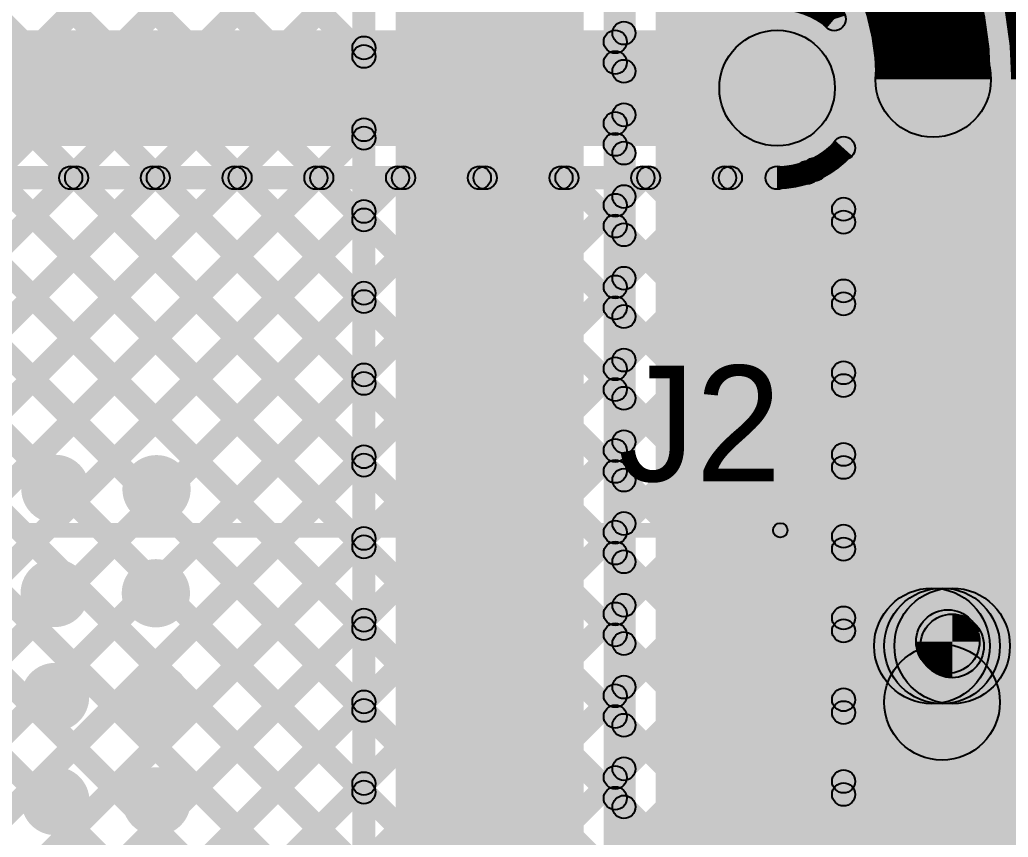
# Model space of a CAD drawing. Header units: millimetres. Extents: x -0.24 to 2.5, y 0 to 2.55.
# Drawn here: x 0.1149 to 0.457, y 1.0668 to 1.3497 of the extents above; entities that cross this region are included whole.
import ezdxf

# ---------------------------------------------------------------- set-up
doc = ezdxf.new("R2010")
doc.units = ezdxf.units.MM
doc.header["$MEASUREMENT"] = 0
for name, color, linetype in [('BottomLayer', 5, 'Continuous'), ('BottomSolder', 6, 'Continuous'), ('TopLayer', 1, 'Continuous'), ('TopOverlay', 2, 'Continuous'), ('TopPaste', 8, 'Continuous'), ('TopSolder', 216, 'Continuous'), ('ViaHoleLayer', 16, 'Continuous')]:
    doc.layers.add(name, color=color, linetype=linetype)

# ---------------------------------------------------------------- blocks, each defined once
blk = doc.blocks.new('SMD_H______4')
at = {"layer": 'TopLayer'}
blk.add_hatch(color=1, dxfattribs=at).paths.add_polyline_path([(0.33541, 0.04921), (0.44959, 0.04921), (0.44959, -0.04921), (0.33541, -0.04921)])
at = {"layer": 'TopOverlay'}
blk.add_hatch(color=2, dxfattribs=at).paths.add_polyline_path([(0.4495, 0.661), (0.4545, 0.661), (0.4545, 0.056), (0.4495, 0.056)])
h = blk.add_hatch(color=2, dxfattribs=at)
edge = h.paths.add_edge_path()
edge.add_arc((0.452, 0.056), 0.0025, 0, 360)
at = {"layer": 'TopPaste'}
blk.add_hatch(color=8, dxfattribs=at).paths.add_polyline_path([(0.33541, 0.04921), (0.44959, 0.04921), (0.44959, -0.04921), (0.33541, -0.04921)])
at = {"layer": 'TopSolder'}
blk.add_hatch(color=216, dxfattribs=at).paths.add_polyline_path([(0.33141, 0.05321), (0.45359, 0.05321), (0.45359, -0.05321), (0.33141, -0.05321)])
at = {"layer": 'TopOverlay'}
blk.add_circle((0.452, 0.056), 0.0025, dxfattribs=at)

msp = doc.modelspace()

# ---------------------------------------------------------------- hatches: boundary and pattern name
at = {"layer": 'BottomLayer'}
h = msp.add_hatch(color=5, dxfattribs=at)
edge = h.paths.add_edge_path()
edge.add_arc((0.39676, 1.34988), 0.004, 0, 360)
h = msp.add_hatch(color=5, dxfattribs=at)
edge = h.paths.add_edge_path()
edge.add_arc((0.39676, 1.34988), 0.004, 0, 360)
h = msp.add_hatch(color=5, dxfattribs=at)
edge = h.paths.add_edge_path()
edge.add_arc((0.431, 1.329), 0.02, 0, 360)
h = msp.add_hatch(color=5, dxfattribs=at)
edge = h.paths.add_edge_path()
edge.add_arc((0.431, 1.329), 0.02, 0, 360)
for points in [[(-0.102, 1.306), (-0.102, 1.346), (0.377, 1.346), (0.377, 1.306)], [(0.451, 0.98), (0.411, 0.98), (0.411, 1.329), (0.451, 1.329)], [(0.404, 0.98), (0.396, 0.98), (0.396, 1.30522), (0.404, 1.30522)], [(-0.16717, 0.73509), (-0.17283, 0.74074), (0.38707, 1.30064), (0.39272, 1.29498)], [(-0.16717, 0.90479), (-0.17283, 0.91045), (0.21455, 1.29783), (0.22021, 1.29217)], [(-0.16717, 0.76337), (-0.17283, 0.76903), (0.35597, 1.29783), (0.36163, 1.29217)], [(-0.16717, 0.79165), (-0.17283, 0.79731), (0.32769, 1.29783), (0.33335, 1.29217)], [(-0.16717, 0.84822), (-0.17283, 0.85388), (0.27112, 1.29783), (0.27678, 1.29217)], [(-0.16717, 0.87651), (-0.17283, 0.88216), (0.24284, 1.29783), (0.24849, 1.29217)], [(-0.16717, 0.81994), (-0.17283, 0.8256), (0.2994, 1.29783), (0.30506, 1.29217)], [(-0.16717, 0.98964), (-0.17283, 0.9953), (0.1297, 1.29783), (0.13536, 1.29217)], [(-0.16717, 0.96136), (-0.17283, 0.96702), (0.15798, 1.29783), (0.16364, 1.29217)], [(-0.16717, 0.93308), (-0.17283, 0.93873), (0.18627, 1.29783), (0.19192, 1.29217)], [(-0.051, 1.291), (-0.051, 1.299), (0.377, 1.299), (0.377, 1.291)], [(-0.03798, 1.29217), (-0.03233, 1.29783), (0.41429, 0.85122), (0.40863, 0.84556)], [(-0.0097, 1.29217), (-0.00404, 1.29783), (0.42263, 0.87116), (0.41697, 0.8655)], [(0.01859, 1.29217), (0.02424, 1.29783), (0.43348, 0.88859), (0.42782, 0.88293)], [(0.04687, 1.29217), (0.05253, 1.29783), (0.44659, 0.90377), (0.44093, 0.89811)], [(0.07515, 1.29217), (0.08081, 1.29783), (0.4039, 0.97474), (0.39825, 0.96908)], [(0.10344, 1.29217), (0.1091, 1.29783), (0.40283, 1.0041), (0.39717, 0.99844)], [(0.13172, 1.29217), (0.13738, 1.29783), (0.40283, 1.03238), (0.39717, 1.02672)], [(0.16001, 1.29217), (0.16566, 1.29783), (0.40283, 1.06066), (0.39717, 1.05501)], [(0.18829, 1.29217), (0.19395, 1.29783), (0.40283, 1.08895), (0.39717, 1.08329)], [(0.21658, 1.29217), (0.22223, 1.29783), (0.40283, 1.11723), (0.39717, 1.11158)], [(0.24486, 1.29217), (0.25052, 1.29783), (0.40283, 1.14552), (0.39717, 1.13986)], [(0.27314, 1.29217), (0.2788, 1.29783), (0.40283, 1.1738), (0.39717, 1.16814)], [(0.30143, 1.29217), (0.30709, 1.29783), (0.40283, 1.20209), (0.39717, 1.19643)], [(0.32971, 1.29217), (0.33537, 1.29783), (0.40283, 1.23037), (0.39717, 1.22471)], [(0.358, 1.29217), (0.36365, 1.29783), (0.40283, 1.25865), (0.39717, 1.253)], [(0.38451, 1.29395), (0.39016, 1.2996), (0.40283, 1.28694), (0.39717, 1.28128)], [(-0.05383, 1.27973), (-0.04817, 1.28539), (0.40906, 0.82816), (0.4034, 0.8225)], [(-0.16717, 0.7068), (-0.17283, 0.71246), (0.39717, 1.28246), (0.40283, 1.2768)], [(-0.07455, 1.27217), (-0.06889, 1.27783), (0.4079, 0.80103), (0.40225, 0.79537)], [(-0.16717, 0.67852), (-0.17283, 0.68417), (0.39717, 1.25417), (0.40283, 1.24852)], [(-0.16717, 0.65023), (-0.17283, 0.65589), (0.39717, 1.22589), (0.40283, 1.22023)], [(-0.16717, 0.62195), (-0.17283, 0.62761), (0.39717, 1.19761), (0.40283, 1.19195)], [(-0.16717, 0.59366), (-0.17283, 0.59932), (0.39717, 1.16932), (0.40283, 1.16366)], [(-0.16717, 0.56538), (-0.17283, 0.57104), (0.39717, 1.14104), (0.40283, 1.13538)], [(-0.16717, 0.5371), (-0.17283, 0.54275), (0.39717, 1.11275), (0.40283, 1.1071)], [(-0.16717, 0.50881), (-0.17283, 0.51447), (0.39717, 1.08447), (0.40283, 1.07881)]]:
    msp.add_hatch(color=5, dxfattribs=at).paths.add_polyline_path(points)
h = msp.add_hatch(color=5, dxfattribs=at)
edge = h.paths.add_edge_path()
edge.add_arc((0.377, 1.326), 0.02, 0, 360)
h = msp.add_hatch(color=5, dxfattribs=at)
edge = h.paths.add_edge_path()
edge.add_arc((0.377, 1.326), 0.01181, 0, 360)
h = msp.add_hatch(color=5, dxfattribs=at)
edge = h.paths.add_edge_path()
edge.add_arc((0.4, 1.30522), 0.004, 0, 360)
h = msp.add_hatch(color=5, dxfattribs=at)
edge = h.paths.add_edge_path()
edge.add_arc((0.4, 1.30522), 0.004, 0, 360)
h = msp.add_hatch(color=5, dxfattribs=at)
edge = h.paths.add_edge_path()
edge.add_arc((0.38734, 1.29677), 0.004, 0, 360)
h = msp.add_hatch(color=5, dxfattribs=at)
edge = h.paths.add_edge_path()
edge.add_arc((0.3899, 1.29781), 0.004, 0, 360)
h = msp.add_hatch(color=5, dxfattribs=at)
edge = h.paths.add_edge_path()
edge.add_arc((0.13253, 1.295), 0.004, 0, 360)
h = msp.add_hatch(color=5, dxfattribs=at)
edge = h.paths.add_edge_path()
edge.add_arc((0.13455, 1.295), 0.004, 0, 360)
h = msp.add_hatch(color=5, dxfattribs=at)
edge = h.paths.add_edge_path()
edge.add_arc((0.16081, 1.295), 0.004, 0, 360)
h = msp.add_hatch(color=5, dxfattribs=at)
edge = h.paths.add_edge_path()
edge.add_arc((0.16284, 1.295), 0.004, 0, 360)
h = msp.add_hatch(color=5, dxfattribs=at)
edge = h.paths.add_edge_path()
edge.add_arc((0.1891, 1.295), 0.004, 0, 360)
h = msp.add_hatch(color=5, dxfattribs=at)
edge = h.paths.add_edge_path()
edge.add_arc((0.19112, 1.295), 0.004, 0, 360)
h = msp.add_hatch(color=5, dxfattribs=at)
edge = h.paths.add_edge_path()
edge.add_arc((0.21738, 1.295), 0.004, 0, 360)
h = msp.add_hatch(color=5, dxfattribs=at)
edge = h.paths.add_edge_path()
edge.add_arc((0.2194, 1.295), 0.004, 0, 360)
h = msp.add_hatch(color=5, dxfattribs=at)
edge = h.paths.add_edge_path()
edge.add_arc((0.24566, 1.295), 0.004, 0, 360)
h = msp.add_hatch(color=5, dxfattribs=at)
edge = h.paths.add_edge_path()
edge.add_arc((0.24769, 1.295), 0.004, 0, 360)
h = msp.add_hatch(color=5, dxfattribs=at)
edge = h.paths.add_edge_path()
edge.add_arc((0.27395, 1.295), 0.004, 0, 360)
h = msp.add_hatch(color=5, dxfattribs=at)
edge = h.paths.add_edge_path()
edge.add_arc((0.27597, 1.295), 0.004, 0, 360)
h = msp.add_hatch(color=5, dxfattribs=at)
edge = h.paths.add_edge_path()
edge.add_arc((0.30223, 1.295), 0.004, 0, 360)
h = msp.add_hatch(color=5, dxfattribs=at)
edge = h.paths.add_edge_path()
edge.add_arc((0.30426, 1.295), 0.004, 0, 360)
h = msp.add_hatch(color=5, dxfattribs=at)
edge = h.paths.add_edge_path()
edge.add_arc((0.33052, 1.295), 0.004, 0, 360)
h = msp.add_hatch(color=5, dxfattribs=at)
edge = h.paths.add_edge_path()
edge.add_arc((0.33254, 1.295), 0.004, 0, 360)
h = msp.add_hatch(color=5, dxfattribs=at)
edge = h.paths.add_edge_path()
edge.add_arc((0.3588, 1.295), 0.004, 0, 360)
h = msp.add_hatch(color=5, dxfattribs=at)
edge = h.paths.add_edge_path()
edge.add_arc((0.36083, 1.295), 0.004, 0, 360)
h = msp.add_hatch(color=5, dxfattribs=at)
edge = h.paths.add_edge_path()
edge.add_arc((0.377, 1.295), 0.004, 0, 360)
h = msp.add_hatch(color=5, dxfattribs=at)
edge = h.paths.add_edge_path()
edge.add_arc((0.377, 1.295), 0.004, 0, 360)
h = msp.add_hatch(color=5, dxfattribs=at)
edge = h.paths.add_edge_path()
edge.add_arc((0.4, 1.28411), 0.004, 0, 360)
h = msp.add_hatch(color=5, dxfattribs=at)
edge = h.paths.add_edge_path()
edge.add_arc((0.4, 1.27963), 0.004, 0, 360)
h = msp.add_hatch(color=5, dxfattribs=at)
edge = h.paths.add_edge_path()
edge.add_arc((0.4, 1.25583), 0.004, 0, 360)
h = msp.add_hatch(color=5, dxfattribs=at)
edge = h.paths.add_edge_path()
edge.add_arc((0.4, 1.25135), 0.004, 0, 360)
h = msp.add_hatch(color=5, dxfattribs=at)
edge = h.paths.add_edge_path()
edge.add_arc((0.4, 1.22754), 0.004, 0, 360)
h = msp.add_hatch(color=5, dxfattribs=at)
edge = h.paths.add_edge_path()
edge.add_arc((0.4, 1.22306), 0.004, 0, 360)
h = msp.add_hatch(color=5, dxfattribs=at)
edge = h.paths.add_edge_path()
edge.add_arc((0.4, 1.19926), 0.004, 0, 360)
h = msp.add_hatch(color=5, dxfattribs=at)
edge = h.paths.add_edge_path()
edge.add_arc((0.12722, 1.18733), 0.01181, 0, 360)
h = msp.add_hatch(color=5, dxfattribs=at)
edge = h.paths.add_edge_path()
edge.add_arc((0.16222, 1.18722), 0.01181, 0, 360)
h = msp.add_hatch(color=5, dxfattribs=at)
edge = h.paths.add_edge_path()
edge.add_arc((0.4, 1.19478), 0.004, 0, 360)
h = msp.add_hatch(color=5, dxfattribs=at)
edge = h.paths.add_edge_path()
edge.add_arc((0.4, 1.17097), 0.004, 0, 360)
h = msp.add_hatch(color=5, dxfattribs=at)
edge = h.paths.add_edge_path()
edge.add_arc((0.4, 1.16649), 0.004, 0, 360)
h = msp.add_hatch(color=5, dxfattribs=at)
edge = h.paths.add_edge_path()
edge.add_arc((0.12699, 1.15133), 0.01181, 0, 360)
h = msp.add_hatch(color=5, dxfattribs=at)
edge = h.paths.add_edge_path()
edge.add_arc((0.16199, 1.15122), 0.01181, 0, 360)
h = msp.add_hatch(color=5, dxfattribs=at)
edge = h.paths.add_edge_path()
edge.add_arc((0.4, 1.14269), 0.004, 0, 360)
h = msp.add_hatch(color=5, dxfattribs=at)
edge = h.paths.add_edge_path()
edge.add_arc((0.4, 1.13821), 0.004, 0, 360)
h = msp.add_hatch(color=5, dxfattribs=at)
edge = h.paths.add_edge_path()
edge.add_arc((0.12711, 1.11533), 0.01181, 0, 360)
h = msp.add_hatch(color=5, dxfattribs=at)
edge = h.paths.add_edge_path()
edge.add_arc((0.16211, 1.11522), 0.01181, 0, 360)
h = msp.add_hatch(color=5, dxfattribs=at)
edge = h.paths.add_edge_path()
edge.add_arc((0.4, 1.1144), 0.004, 0, 360)
h = msp.add_hatch(color=5, dxfattribs=at)
edge = h.paths.add_edge_path()
edge.add_arc((0.4, 1.10992), 0.004, 0, 360)
h = msp.add_hatch(color=5, dxfattribs=at)
edge = h.paths.add_edge_path()
edge.add_arc((0.12722, 1.07933), 0.01181, 0, 360)
h = msp.add_hatch(color=5, dxfattribs=at)
edge = h.paths.add_edge_path()
edge.add_arc((0.16222, 1.07922), 0.01181, 0, 360)
h = msp.add_hatch(color=5, dxfattribs=at)
edge = h.paths.add_edge_path()
edge.add_arc((0.4, 1.08612), 0.004, 0, 360)
h = msp.add_hatch(color=5, dxfattribs=at)
edge = h.paths.add_edge_path()
edge.add_arc((0.4, 1.08164), 0.004, 0, 360)
at = {"layer": 'BottomSolder'}
h = msp.add_hatch(color=6, dxfattribs=at)
edge = h.paths.add_edge_path()
edge.add_arc((0.377, 1.326), 0.01581, 0, 360)
at = {"layer": 'TopLayer'}
for points in [[(0.245, 0.009), (0.31, 0.009), (0.31, 1.72), (0.245, 1.72)], [(0.238, 0.092), (0.23, 0.092), (0.23, 1.667), (0.238, 1.667)], [(0.325, 0.619), (0.317, 0.619), (0.317, 1.667), (0.325, 1.667)], [(-0.16583, 1.50487), (-0.16017, 1.51053), (0.23683, 1.11353), (0.23117, 1.10787)], [(-0.0661, 1.48999), (-0.06044, 1.49565), (0.23683, 1.19838), (0.23117, 1.19272)], [(-0.03999, 1.49217), (-0.03434, 1.49783), (0.23683, 1.22666), (0.23117, 1.22101)], [(-0.01171, 1.49217), (-0.00605, 1.49783), (0.23683, 1.25495), (0.23117, 1.24929)], [(0.01658, 1.49217), (0.02223, 1.49783), (0.23683, 1.28323), (0.23117, 1.27758)], [(-0.08197, 1.47758), (-0.07631, 1.48324), (0.23683, 1.1701), (0.23117, 1.16444)], [(-0.10485, 1.47217), (-0.09919, 1.47783), (0.23683, 1.14181), (0.23117, 1.13615)], [(-0.16017, 1.05321), (-0.16583, 1.05887), (0.23117, 1.45587), (0.23683, 1.45021)], [(-0.16017, 1.02493), (-0.16583, 1.03059), (0.23117, 1.42759), (0.23683, 1.42193)], [(0.15899, 1.40633), (0.16464, 1.41198), (0.23683, 1.3398), (0.23117, 1.33414)], [(-0.16017, 0.99664), (-0.16583, 1.0023), (0.23117, 1.3993), (0.23683, 1.39364)], [(0.14126, 1.39577), (0.14691, 1.40143), (0.23683, 1.31152), (0.23117, 1.30586)], [(0.328, 0.997), (0.32, 0.997), (0.32, 1.384), (0.328, 1.384)], [(0.335, 1.008), (0.611, 1.008), (0.611, 1.373), (0.335, 1.373)], [(-0.16017, 0.96836), (-0.16583, 0.97402), (0.23117, 1.37102), (0.23683, 1.36536)], [(-0.05383, 1.36459), (-0.04817, 1.37024), (0.23683, 1.08524), (0.23117, 1.07959)], [(0.32383, 1.33922), (0.31817, 1.34488), (0.32117, 1.34788), (0.32683, 1.34222)], [(-0.16017, 0.94008), (-0.16583, 0.94573), (0.23117, 1.34273), (0.23683, 1.33708)], [(-0.05383, 1.3363), (-0.04817, 1.34196), (0.23683, 1.05696), (0.23117, 1.0513)], [(0.31817, 1.332), (0.32383, 1.33765), (0.32683, 1.33465), (0.32117, 1.329)], [(0.32383, 1.31094), (0.31817, 1.3166), (0.32117, 1.3196), (0.32683, 1.31394)], [(-0.16017, 0.91179), (-0.16583, 0.91745), (0.23117, 1.31445), (0.23683, 1.30879)], [(-0.05383, 1.30802), (-0.04817, 1.31367), (0.23683, 1.02867), (0.23117, 1.02302)], [(0.31817, 1.30371), (0.32383, 1.30937), (0.32683, 1.30637), (0.32117, 1.30071)], [(0.32383, 1.28265), (0.31817, 1.28831), (0.32117, 1.29131), (0.32683, 1.28565)], [(-0.16017, 0.88351), (-0.16583, 0.88916), (0.23117, 1.28616), (0.23683, 1.28051)], [(-0.05383, 1.27973), (-0.04817, 1.28539), (0.23683, 1.00039), (0.23117, 0.99473)], [(0.31817, 1.27543), (0.32383, 1.28109), (0.32683, 1.27809), (0.32117, 1.27243)], [(-0.07455, 1.27217), (-0.06889, 1.27783), (0.23683, 0.97211), (0.23117, 0.96645)], [(0.32383, 1.25437), (0.31817, 1.26003), (0.32117, 1.26303), (0.32683, 1.25737)], [(-0.16017, 0.85522), (-0.16583, 0.86088), (0.23117, 1.25788), (0.23683, 1.25222)], [(0.31817, 1.24714), (0.32383, 1.2528), (0.32683, 1.2498), (0.32117, 1.24414)], [(0.32383, 1.22609), (0.31817, 1.23174), (0.32117, 1.23474), (0.32683, 1.22909)], [(-0.16017, 0.82694), (-0.16583, 0.8326), (0.23117, 1.2296), (0.23683, 1.22394)], [(0.31817, 1.21886), (0.32383, 1.22452), (0.32683, 1.22152), (0.32117, 1.21586)], [(0.32383, 1.1978), (0.31817, 1.20346), (0.32117, 1.20646), (0.32683, 1.2008)], [(-0.16017, 0.79865), (-0.16583, 0.80431), (0.23117, 1.20131), (0.23683, 1.19565)], [(0.31817, 1.19058), (0.32383, 1.19623), (0.32683, 1.19323), (0.32117, 1.18758)], [(0.32383, 1.16952), (0.31817, 1.17517), (0.32117, 1.17817), (0.32683, 1.17252)], [(-0.16017, 0.77037), (-0.16583, 0.77603), (0.23117, 1.17303), (0.23683, 1.16737)], [(0.31817, 1.16229), (0.32383, 1.16795), (0.32683, 1.16495), (0.32117, 1.15929)], [(0.43058, 1.113), (0.43058, 1.153), (0.43408, 1.153), (0.43408, 1.113)], [(0.43408, 1.113), (0.43408, 1.153), (0.43758, 1.153), (0.43758, 1.113)], [(0.32383, 1.14123), (0.31817, 1.14689), (0.32117, 1.14989), (0.32683, 1.14423)], [(-0.16017, 0.74209), (-0.16583, 0.74774), (0.23117, 1.14474), (0.23683, 1.13909)], [(0.31817, 1.13401), (0.32383, 1.13966), (0.32683, 1.13666), (0.32117, 1.13101)], [(0.45408, 1.1135), (0.41408, 1.1135), (0.41408, 1.133), (0.45408, 1.133)], [(0.32383, 1.11295), (0.31817, 1.11861), (0.32117, 1.12161), (0.32683, 1.11595)], [(-0.16017, 0.7138), (-0.16583, 0.71946), (0.23117, 1.11646), (0.23683, 1.1108)], [(0.31817, 1.10572), (0.32383, 1.11138), (0.32683, 1.10838), (0.32117, 1.10272)], [(0.32383, 1.08466), (0.31817, 1.09032), (0.32117, 1.09332), (0.32683, 1.08766)], [(-0.16017, 0.68552), (-0.16583, 0.69117), (0.23117, 1.08817), (0.23683, 1.08252)], [(0.31817, 1.07744), (0.32383, 1.0831), (0.32683, 1.0801), (0.32117, 1.07444)]]:
    msp.add_hatch(color=1, dxfattribs=at).paths.add_polyline_path(points)
h = msp.add_hatch(color=1, dxfattribs=at)
edge = h.paths.add_edge_path()
edge.add_arc((0.324, 1.34505), 0.004, 0, 360)
h = msp.add_hatch(color=1, dxfattribs=at)
edge = h.paths.add_edge_path()
edge.add_arc((0.321, 1.34205), 0.004, 0, 360)
h = msp.add_hatch(color=1, dxfattribs=at)
edge = h.paths.add_edge_path()
edge.add_arc((0.234, 1.3399), 0.004, 0, 360)
h = msp.add_hatch(color=1, dxfattribs=at)
edge = h.paths.add_edge_path()
edge.add_arc((0.234, 1.33697), 0.004, 0, 360)
h = msp.add_hatch(color=1, dxfattribs=at)
edge = h.paths.add_edge_path()
edge.add_arc((0.321, 1.33483), 0.004, 0, 360)
h = msp.add_hatch(color=1, dxfattribs=at)
edge = h.paths.add_edge_path()
edge.add_arc((0.377, 1.326), 0.01181, 0, 360)
h = msp.add_hatch(color=1, dxfattribs=at)
edge = h.paths.add_edge_path()
edge.add_arc((0.324, 1.33183), 0.004, 0, 360)
h = msp.add_hatch(color=1, dxfattribs=at)
edge = h.paths.add_edge_path()
edge.add_arc((0.324, 1.31677), 0.004, 0, 360)
h = msp.add_hatch(color=1, dxfattribs=at)
edge = h.paths.add_edge_path()
edge.add_arc((0.321, 1.31377), 0.004, 0, 360)
h = msp.add_hatch(color=1, dxfattribs=at)
edge = h.paths.add_edge_path()
edge.add_arc((0.234, 1.31162), 0.004, 0, 360)
h = msp.add_hatch(color=1, dxfattribs=at)
edge = h.paths.add_edge_path()
edge.add_arc((0.234, 1.30869), 0.004, 0, 360)
h = msp.add_hatch(color=1, dxfattribs=at)
edge = h.paths.add_edge_path()
edge.add_arc((0.321, 1.30654), 0.004, 0, 360)
h = msp.add_hatch(color=1, dxfattribs=at)
edge = h.paths.add_edge_path()
edge.add_arc((0.324, 1.30354), 0.004, 0, 360)
h = msp.add_hatch(color=1, dxfattribs=at)
edge = h.paths.add_edge_path()
edge.add_arc((0.324, 1.28848), 0.004, 0, 360)
h = msp.add_hatch(color=1, dxfattribs=at)
edge = h.paths.add_edge_path()
edge.add_arc((0.234, 1.28334), 0.004, 0, 360)
h = msp.add_hatch(color=1, dxfattribs=at)
edge = h.paths.add_edge_path()
edge.add_arc((0.321, 1.28548), 0.004, 0, 360)
h = msp.add_hatch(color=1, dxfattribs=at)
edge = h.paths.add_edge_path()
edge.add_arc((0.234, 1.2804), 0.004, 0, 360)
h = msp.add_hatch(color=1, dxfattribs=at)
edge = h.paths.add_edge_path()
edge.add_arc((0.321, 1.27826), 0.004, 0, 360)
h = msp.add_hatch(color=1, dxfattribs=at)
edge = h.paths.add_edge_path()
edge.add_arc((0.324, 1.27526), 0.004, 0, 360)
h = msp.add_hatch(color=1, dxfattribs=at)
edge = h.paths.add_edge_path()
edge.add_arc((0.324, 1.2602), 0.004, 0, 360)
h = msp.add_hatch(color=1, dxfattribs=at)
edge = h.paths.add_edge_path()
edge.add_arc((0.234, 1.25505), 0.004, 0, 360)
h = msp.add_hatch(color=1, dxfattribs=at)
edge = h.paths.add_edge_path()
edge.add_arc((0.321, 1.2572), 0.004, 0, 360)
h = msp.add_hatch(color=1, dxfattribs=at)
edge = h.paths.add_edge_path()
edge.add_arc((0.234, 1.25212), 0.004, 0, 360)
h = msp.add_hatch(color=1, dxfattribs=at)
edge = h.paths.add_edge_path()
edge.add_arc((0.321, 1.24997), 0.004, 0, 360)
h = msp.add_hatch(color=1, dxfattribs=at)
edge = h.paths.add_edge_path()
edge.add_arc((0.324, 1.24697), 0.004, 0, 360)
h = msp.add_hatch(color=1, dxfattribs=at)
edge = h.paths.add_edge_path()
edge.add_arc((0.324, 1.23191), 0.004, 0, 360)
h = msp.add_hatch(color=1, dxfattribs=at)
edge = h.paths.add_edge_path()
edge.add_arc((0.321, 1.22891), 0.004, 0, 360)
h = msp.add_hatch(color=1, dxfattribs=at)
edge = h.paths.add_edge_path()
edge.add_arc((0.234, 1.22677), 0.004, 0, 360)
h = msp.add_hatch(color=1, dxfattribs=at)
edge = h.paths.add_edge_path()
edge.add_arc((0.234, 1.22384), 0.004, 0, 360)
h = msp.add_hatch(color=1, dxfattribs=at)
edge = h.paths.add_edge_path()
edge.add_arc((0.321, 1.22169), 0.004, 0, 360)
h = msp.add_hatch(color=1, dxfattribs=at)
edge = h.paths.add_edge_path()
edge.add_arc((0.324, 1.21869), 0.004, 0, 360)
h = msp.add_hatch(color=1, dxfattribs=at)
edge = h.paths.add_edge_path()
edge.add_arc((0.324, 1.20363), 0.004, 0, 360)
h = msp.add_hatch(color=1, dxfattribs=at)
edge = h.paths.add_edge_path()
edge.add_arc((0.321, 1.20063), 0.004, 0, 360)
h = msp.add_hatch(color=1, dxfattribs=at)
edge = h.paths.add_edge_path()
edge.add_arc((0.234, 1.19848), 0.004, 0, 360)
h = msp.add_hatch(color=1, dxfattribs=at)
edge = h.paths.add_edge_path()
edge.add_arc((0.12722, 1.18733), 0.01181, 0, 360)
h = msp.add_hatch(color=1, dxfattribs=at)
edge = h.paths.add_edge_path()
edge.add_arc((0.16222, 1.18722), 0.01181, 0, 360)
h = msp.add_hatch(color=1, dxfattribs=at)
edge = h.paths.add_edge_path()
edge.add_arc((0.234, 1.19555), 0.004, 0, 360)
h = msp.add_hatch(color=1, dxfattribs=at)
edge = h.paths.add_edge_path()
edge.add_arc((0.321, 1.1934), 0.004, 0, 360)
h = msp.add_hatch(color=1, dxfattribs=at)
edge = h.paths.add_edge_path()
edge.add_arc((0.324, 1.1904), 0.004, 0, 360)
h = msp.add_hatch(color=1, dxfattribs=at)
edge = h.paths.add_edge_path()
edge.add_arc((0.324, 1.17535), 0.004, 0, 360)
h = msp.add_hatch(color=1, dxfattribs=at)
edge = h.paths.add_edge_path()
edge.add_arc((0.234, 1.1702), 0.004, 0, 360)
h = msp.add_hatch(color=1, dxfattribs=at)
edge = h.paths.add_edge_path()
edge.add_arc((0.321, 1.17235), 0.004, 0, 360)
h = msp.add_hatch(color=1, dxfattribs=at)
edge = h.paths.add_edge_path()
edge.add_arc((0.234, 1.16727), 0.004, 0, 360)
h = msp.add_hatch(color=1, dxfattribs=at)
edge = h.paths.add_edge_path()
edge.add_arc((0.321, 1.16512), 0.004, 0, 360)
h = msp.add_hatch(color=1, dxfattribs=at)
edge = h.paths.add_edge_path()
edge.add_arc((0.12699, 1.15133), 0.01181, 0, 360)
h = msp.add_hatch(color=1, dxfattribs=at)
edge = h.paths.add_edge_path()
edge.add_arc((0.324, 1.16212), 0.004, 0, 360)
h = msp.add_hatch(color=1, dxfattribs=at)
edge = h.paths.add_edge_path()
edge.add_arc((0.16199, 1.15122), 0.01181, 0, 360)
h = msp.add_hatch(color=1, dxfattribs=at)
edge = h.paths.add_edge_path()
edge.add_arc((0.43058, 1.133), 0.02, 0, 360)
h = msp.add_hatch(color=1, dxfattribs=at)
edge = h.paths.add_edge_path()
edge.add_arc((0.43408, 1.133), 0.02, 0, 360)
h = msp.add_hatch(color=1, dxfattribs=at)
edge = h.paths.add_edge_path()
edge.add_arc((0.43408, 1.133), 0.02, 0, 360)
h = msp.add_hatch(color=1, dxfattribs=at)
edge = h.paths.add_edge_path()
edge.add_arc((0.43408, 1.133), 0.02, 0, 360)
h = msp.add_hatch(color=1, dxfattribs=at)
edge = h.paths.add_edge_path()
edge.add_arc((0.43758, 1.133), 0.02, 0, 360)
h = msp.add_hatch(color=1, dxfattribs=at)
edge = h.paths.add_edge_path()
edge.add_arc((0.324, 1.14706), 0.004, 0, 360)
h = msp.add_hatch(color=1, dxfattribs=at)
edge = h.paths.add_edge_path()
edge.add_arc((0.321, 1.14406), 0.004, 0, 360)
h = msp.add_hatch(color=1, dxfattribs=at)
edge = h.paths.add_edge_path()
edge.add_arc((0.234, 1.14191), 0.004, 0, 360)
h = msp.add_hatch(color=1, dxfattribs=at)
edge = h.paths.add_edge_path()
edge.add_arc((0.234, 1.13898), 0.004, 0, 360)
h = msp.add_hatch(color=1, dxfattribs=at)
edge = h.paths.add_edge_path()
edge.add_arc((0.43608, 1.1345), 0.011, 0, 360)
h = msp.add_hatch(color=1, dxfattribs=at)
edge = h.paths.add_edge_path()
edge.add_arc((0.43758, 1.133), 0.011, 0, 360)
h = msp.add_hatch(color=1, dxfattribs=at)
edge = h.paths.add_edge_path()
edge.add_arc((0.321, 1.13684), 0.004, 0, 360)
h = msp.add_hatch(color=1, dxfattribs=at)
edge = h.paths.add_edge_path()
edge.add_arc((0.324, 1.13384), 0.004, 0, 360)
h = msp.add_hatch(color=1, dxfattribs=at)
edge = h.paths.add_edge_path()
edge.add_arc((0.43408, 1.1135), 0.02, 0, 360)
h = msp.add_hatch(color=1, dxfattribs=at)
edge = h.paths.add_edge_path()
edge.add_arc((0.12711, 1.11533), 0.01181, 0, 360)
h = msp.add_hatch(color=1, dxfattribs=at)
edge = h.paths.add_edge_path()
edge.add_arc((0.16211, 1.11522), 0.01181, 0, 360)
h = msp.add_hatch(color=1, dxfattribs=at)
edge = h.paths.add_edge_path()
edge.add_arc((0.324, 1.11878), 0.004, 0, 360)
h = msp.add_hatch(color=1, dxfattribs=at)
edge = h.paths.add_edge_path()
edge.add_arc((0.321, 1.11578), 0.004, 0, 360)
h = msp.add_hatch(color=1, dxfattribs=at)
edge = h.paths.add_edge_path()
edge.add_arc((0.234, 1.11363), 0.004, 0, 360)
h = msp.add_hatch(color=1, dxfattribs=at)
edge = h.paths.add_edge_path()
edge.add_arc((0.234, 1.1107), 0.004, 0, 360)
h = msp.add_hatch(color=1, dxfattribs=at)
edge = h.paths.add_edge_path()
edge.add_arc((0.321, 1.10855), 0.004, 0, 360)
h = msp.add_hatch(color=1, dxfattribs=at)
edge = h.paths.add_edge_path()
edge.add_arc((0.324, 1.10555), 0.004, 0, 360)
h = msp.add_hatch(color=1, dxfattribs=at)
edge = h.paths.add_edge_path()
edge.add_arc((0.321, 1.08749), 0.004, 0, 360)
h = msp.add_hatch(color=1, dxfattribs=at)
edge = h.paths.add_edge_path()
edge.add_arc((0.324, 1.09049), 0.004, 0, 360)
h = msp.add_hatch(color=1, dxfattribs=at)
edge = h.paths.add_edge_path()
edge.add_arc((0.12722, 1.07933), 0.01181, 0, 360)
h = msp.add_hatch(color=1, dxfattribs=at)
edge = h.paths.add_edge_path()
edge.add_arc((0.16222, 1.07922), 0.01181, 0, 360)
h = msp.add_hatch(color=1, dxfattribs=at)
edge = h.paths.add_edge_path()
edge.add_arc((0.234, 1.08535), 0.004, 0, 360)
h = msp.add_hatch(color=1, dxfattribs=at)
edge = h.paths.add_edge_path()
edge.add_arc((0.234, 1.08241), 0.004, 0, 360)
h = msp.add_hatch(color=1, dxfattribs=at)
edge = h.paths.add_edge_path()
edge.add_arc((0.321, 1.08027), 0.004, 0, 360)
h = msp.add_hatch(color=1, dxfattribs=at)
edge = h.paths.add_edge_path()
edge.add_arc((0.324, 1.07727), 0.004, 0, 360)
at = {"layer": 'TopSolder'}
h = msp.add_hatch(color=216, dxfattribs=at)
edge = h.paths.add_edge_path()
edge.add_arc((0.377, 1.326), 0.01581, 0, 360)
at = {"layer": 'ViaHoleLayer'}
h = msp.add_hatch(color=16, dxfattribs=at)
edge = h.paths.add_edge_path()
edge.add_arc((0.377, 1.326), 0.00787, 0, 360)
h = msp.add_hatch(color=16, dxfattribs=at)
edge = h.paths.add_edge_path()
edge.add_arc((0.12722, 1.18733), 0.00787, 0, 360)
h = msp.add_hatch(color=16, dxfattribs=at)
edge = h.paths.add_edge_path()
edge.add_arc((0.16222, 1.18722), 0.00787, 0, 360)
h = msp.add_hatch(color=16, dxfattribs=at)
edge = h.paths.add_edge_path()
edge.add_arc((0.12699, 1.15133), 0.00787, 0, 360)
h = msp.add_hatch(color=16, dxfattribs=at)
edge = h.paths.add_edge_path()
edge.add_arc((0.16199, 1.15122), 0.00787, 0, 360)
h = msp.add_hatch(color=16, dxfattribs=at)
edge = h.paths.add_edge_path()
edge.add_arc((0.12711, 1.11533), 0.00787, 0, 360)
h = msp.add_hatch(color=16, dxfattribs=at)
edge = h.paths.add_edge_path()
edge.add_arc((0.16211, 1.11522), 0.00787, 0, 360)
h = msp.add_hatch(color=16, dxfattribs=at)
edge = h.paths.add_edge_path()
edge.add_arc((0.12722, 1.07933), 0.00787, 0, 360)
h = msp.add_hatch(color=16, dxfattribs=at)
edge = h.paths.add_edge_path()
edge.add_arc((0.16222, 1.07922), 0.00787, 0, 360)

# ---------------------------------------------------------------- linework, layer by layer
at = {"layer": 'BottomLayer'}
for points, const_width in [([(0.41057, 1.43306, -0.233614), (0.462, 1.329)], 0.008), ([(0.39174, 1.40844, -0.233614), (0.431, 1.329)], 0.04), ([(0.37291, 1.38381, -0.153827), (0.39676, 1.34988)], 0.008), ([(0.377, 1.357, -0.174571), (0.39676, 1.34988)], 0.008), ([(0.4, 1.30522, -0.212085), (0.377, 1.295)], 0.008)]:
    msp.add_lwpolyline(points, format="xyb", dxfattribs=dict(at, const_width=const_width))
for centre, radius in [((0.39676, 1.34988), 0.004), ((0.39676, 1.34988), 0.004), ((0.431, 1.329), 0.02), ((0.431, 1.329), 0.02), ((0.377, 1.326), 0.02), ((0.4, 1.30522), 0.004), ((0.4, 1.30522), 0.004), ((0.38734, 1.29677), 0.004), ((0.3899, 1.29781), 0.004), ((0.13253, 1.295), 0.004), ((0.13455, 1.295), 0.004), ((0.16081, 1.295), 0.004), ((0.16284, 1.295), 0.004), ((0.1891, 1.295), 0.004), ((0.19112, 1.295), 0.004), ((0.21738, 1.295), 0.004), ((0.2194, 1.295), 0.004), ((0.24566, 1.295), 0.004), ((0.24769, 1.295), 0.004), ((0.27395, 1.295), 0.004), ((0.27597, 1.295), 0.004), ((0.30223, 1.295), 0.004), ((0.30426, 1.295), 0.004), ((0.33052, 1.295), 0.004), ((0.33254, 1.295), 0.004), ((0.3588, 1.295), 0.004), ((0.36083, 1.295), 0.004), ((0.377, 1.295), 0.004), ((0.377, 1.295), 0.004), ((0.4, 1.28411), 0.004), ((0.4, 1.27963), 0.004), ((0.4, 1.25583), 0.004), ((0.4, 1.25135), 0.004), ((0.4, 1.22754), 0.004), ((0.4, 1.22306), 0.004), ((0.4, 1.19926), 0.004), ((0.4, 1.19478), 0.004), ((0.4, 1.17097), 0.004), ((0.4, 1.16649), 0.004), ((0.4, 1.14269), 0.004), ((0.4, 1.13821), 0.004), ((0.4, 1.1144), 0.004), ((0.4, 1.10992), 0.004), ((0.4, 1.08612), 0.004), ((0.4, 1.08164), 0.004)]:
    msp.add_circle(centre, radius, dxfattribs=at)
at = {"layer": 'TopLayer', "const_width": 0.022}
msp.add_lwpolyline([(0.43758, 1.133, -0.414214), (0.43608, 1.1345)], format="xyb", dxfattribs=at)
at = {"layer": 'TopLayer'}
for centre, radius in [((0.324, 1.34505), 0.004), ((0.321, 1.34205), 0.004), ((0.234, 1.3399), 0.004), ((0.234, 1.33697), 0.004), ((0.321, 1.33483), 0.004), ((0.324, 1.33183), 0.004), ((0.324, 1.31677), 0.004), ((0.321, 1.31377), 0.004), ((0.234, 1.31162), 0.004), ((0.234, 1.30869), 0.004), ((0.321, 1.30654), 0.004), ((0.324, 1.30354), 0.004), ((0.324, 1.28848), 0.004), ((0.234, 1.28334), 0.004), ((0.321, 1.28548), 0.004), ((0.234, 1.2804), 0.004), ((0.321, 1.27826), 0.004), ((0.324, 1.27526), 0.004), ((0.324, 1.2602), 0.004), ((0.234, 1.25505), 0.004), ((0.321, 1.2572), 0.004), ((0.234, 1.25212), 0.004), ((0.321, 1.24997), 0.004), ((0.324, 1.24697), 0.004), ((0.324, 1.23191), 0.004), ((0.321, 1.22891), 0.004), ((0.234, 1.22677), 0.004), ((0.234, 1.22384), 0.004), ((0.321, 1.22169), 0.004), ((0.324, 1.21869), 0.004), ((0.324, 1.20363), 0.004), ((0.321, 1.20063), 0.004), ((0.234, 1.19848), 0.004), ((0.234, 1.19555), 0.004), ((0.321, 1.1934), 0.004), ((0.324, 1.1904), 0.004), ((0.324, 1.17535), 0.004), ((0.234, 1.1702), 0.004), ((0.321, 1.17235), 0.004), ((0.234, 1.16727), 0.004), ((0.321, 1.16512), 0.004), ((0.324, 1.16212), 0.004), ((0.43058, 1.133), 0.02), ((0.43408, 1.133), 0.02), ((0.43408, 1.133), 0.02), ((0.43408, 1.133), 0.02), ((0.43758, 1.133), 0.02), ((0.324, 1.14706), 0.004), ((0.321, 1.14406), 0.004), ((0.234, 1.14191), 0.004), ((0.234, 1.13898), 0.004), ((0.43608, 1.1345), 0.011), ((0.43758, 1.133), 0.011), ((0.321, 1.13684), 0.004), ((0.324, 1.13384), 0.004), ((0.43408, 1.1135), 0.02), ((0.324, 1.11878), 0.004), ((0.321, 1.11578), 0.004), ((0.234, 1.11363), 0.004), ((0.234, 1.1107), 0.004), ((0.321, 1.10855), 0.004), ((0.324, 1.10555), 0.004), ((0.321, 1.08749), 0.004), ((0.324, 1.09049), 0.004), ((0.234, 1.08535), 0.004), ((0.234, 1.08241), 0.004), ((0.321, 1.08027), 0.004), ((0.324, 1.07727), 0.004)]:
    msp.add_circle(centre, radius, dxfattribs=at)

# ---------------------------------------------------------------- block references
at = {"rotation": 90}
msp.add_blockref('SMD_H______4', (0.43408, 0.721), dxfattribs=at)

# ---------------------------------------------------------------- texts
at = {"layer": 'TopOverlay'}
msp.add_text('J2', height=0.04, dxfattribs=at).set_placement((0.322, 1.19))

doc.saveas('drawing.dxf')
